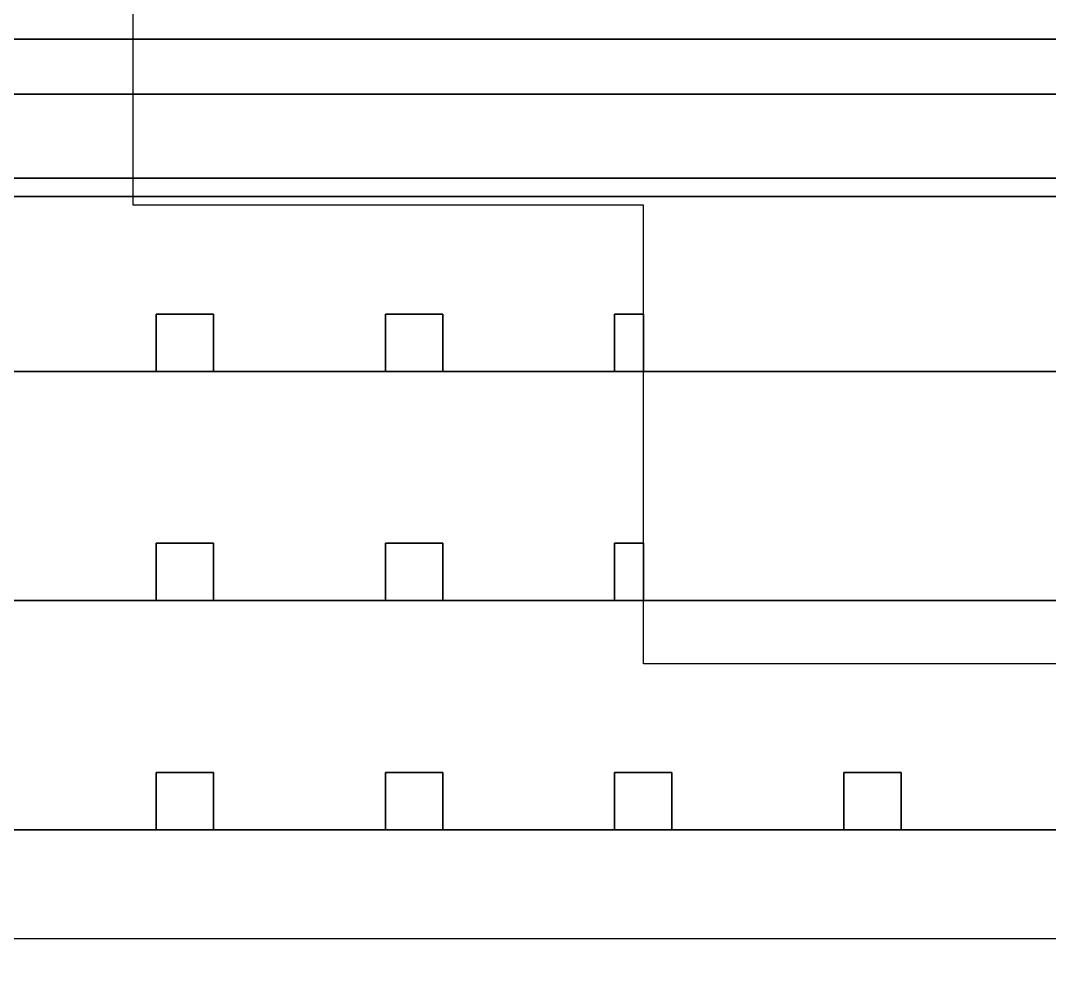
# Model space of a CAD drawing. Extents: x -3500 to 3500, y -3500 to 3500.
# Drawn here: x 278.3 to 727.2, y -924.2 to -509.5 of the extents above; entities that cross this region are included whole.
import ezdxf

# ---------------------------------------------------------------- set-up
doc = ezdxf.new("R2010")
doc.units = 0
for name, color, linetype in [('L5D0', 3, 'CONTINUOUS'), ('L5D100', 7, 'CONTINUOUS'), ('L5D101', 6, 'CONTINUOUS'), ('L5D99', 4, 'CONTINUOUS')]:
    doc.layers.add(name, color=color, linetype=linetype)

# ---------------------------------------------------------------- blocks, each defined once
blk = doc.blocks.new('ground_main_5')
at = {"layer": 'L5D0'}
for points in [[(1683.647, -517.6535), (-1513.7775, -517.6535)], [(-1513.7775, -517.6535), (1683.647, -517.6535)], [(1601.389, -574.955), (750.18, -574.955), (750.18, -578.2845), (-1488.7715, -578.2845)], [(-1488.7715, -578.2845), (750.18, -578.2845), (750.18, -590.045), (1601.389, -590.045)]]:
    blk.add_lwpolyline(points, dxfattribs=at)
blk = doc.blocks.new('TOP_main_5_Cheese_diff')
at = {"layer": 'L5D101'}
for points in [[(337.5, -662.5), (337.5, -637.5), (362.5, -637.5), (362.5, -662.5)], [(437.5, -662.5), (437.5, -637.5), (462.5, -637.5), (462.5, -662.5)], [(537.5, -662.5), (537.5, -637.5), (550.18, -637.5), (550.18, -662.5)], [(337.5, -762.5), (337.5, -737.5), (362.5, -737.5), (362.5, -762.5)], [(437.5, -762.5), (437.5, -737.5), (462.5, -737.5), (462.5, -762.5)], [(537.5, -762.5), (537.5, -737.5), (550.18, -737.5), (550.18, -762.5)], [(337.5, -862.5), (337.5, -837.5), (362.5, -837.5), (362.5, -862.5)], [(437.5, -862.5), (437.5, -837.5), (462.5, -837.5), (462.5, -862.5)], [(537.5, -862.5), (537.5, -837.5), (562.5, -837.5), (562.5, -862.5)], [(637.5, -862.5), (637.5, -837.5), (662.5, -837.5), (662.5, -862.5)]]:
    blk.add_lwpolyline(points, close=True, dxfattribs=at)
blk = doc.blocks.new('TOP_main_5_Cheese_100')
at = {"layer": 'L5D100'}
for points in [[(1670.265, -541.5405), (262.5, -541.5405)], [(262.5, -541.5405), (1670.265, -541.5405)], [(1601.389, -574.955), (750.18, -574.955), (750.18, -586.2035), (-1481.339, -586.2035)], [(-1481.339, -586.2035), (750.18, -586.2035), (750.18, -590.045), (1601.389, -590.045)], [(1937.5, -662.5), (550.18, -662.5), (550.18, -637.5), (537.5, -637.5), (537.5, -662.5), (462.5, -662.5), (462.5, -637.5), (437.5, -637.5), (437.5, -662.5), (362.5, -662.5), (362.5, -637.5), (337.5, -637.5), (337.5, -662.5), (262.5, -662.5)], [(262.5, -762.5), (337.5, -762.5), (362.5, -762.5), (437.5, -762.5), (462.5, -762.5), (537.5, -762.5), (550.18, -762.5), (1937.5, -762.5)], [(1937.5, -762.5), (550.18, -762.5), (550.18, -737.5), (537.5, -737.5), (537.5, -762.5), (462.5, -762.5), (462.5, -737.5), (437.5, -737.5), (437.5, -762.5), (362.5, -762.5), (362.5, -737.5), (337.5, -737.5), (337.5, -762.5), (262.5, -762.5)], [(-553.759, -662.5), (2334.91, -662.5)], [(737.5, -862.5), (662.5, -862.5), (662.5, -837.5), (637.5, -837.5), (637.5, -862.5), (562.5, -862.5), (562.5, -837.5), (537.5, -837.5), (537.5, -862.5), (462.5, -862.5), (462.5, -837.5), (437.5, -837.5), (437.5, -862.5), (362.5, -862.5), (362.5, -837.5), (337.5, -837.5), (337.5, -862.5), (262.5, -862.5)], [(-2334.91, -862.5), (2334.91, -862.5), (2334.91, -1143.983)]]:
    blk.add_lwpolyline(points, dxfattribs=at)
blk = doc.blocks.new('TOP_main_5')
for name in ['ground_main_5', 'TOP_main_5_Cheese_100', 'TOP_main_5_Cheese_diff']:
    blk.add_blockref(name, (0, 0))
blk = doc.blocks.new('TOP_main_5_NoCheese_99')
at = {"layer": 'L5D99'}
blk.add_lwpolyline([(24.965, -909.815), (2134.91, -909.815), (2134.91, -390.045), (1904.172, -390.045), (1904.172, -790.045), (550.18, -790.045), (550.18, -590.045), (327.5095, -590.045), (327.5095, 25.045), (2134.91, 25.045), (2134.91, 551.865), (1949.729, 551.865), (1949.729, 151.865), (279.247, 151.865), (279.247, 351.865), (141.9525, 351.865)], dxfattribs=at)
blk = doc.blocks.new('TOP_main')
for name in ['TOP_main_5', 'TOP_main_5_NoCheese_99']:
    blk.add_blockref(name, (0, 0))

msp = doc.modelspace()

# ---------------------------------------------------------------- block references
msp.add_blockref('TOP_main', (0, 0))

doc.saveas('drawing.dxf')
